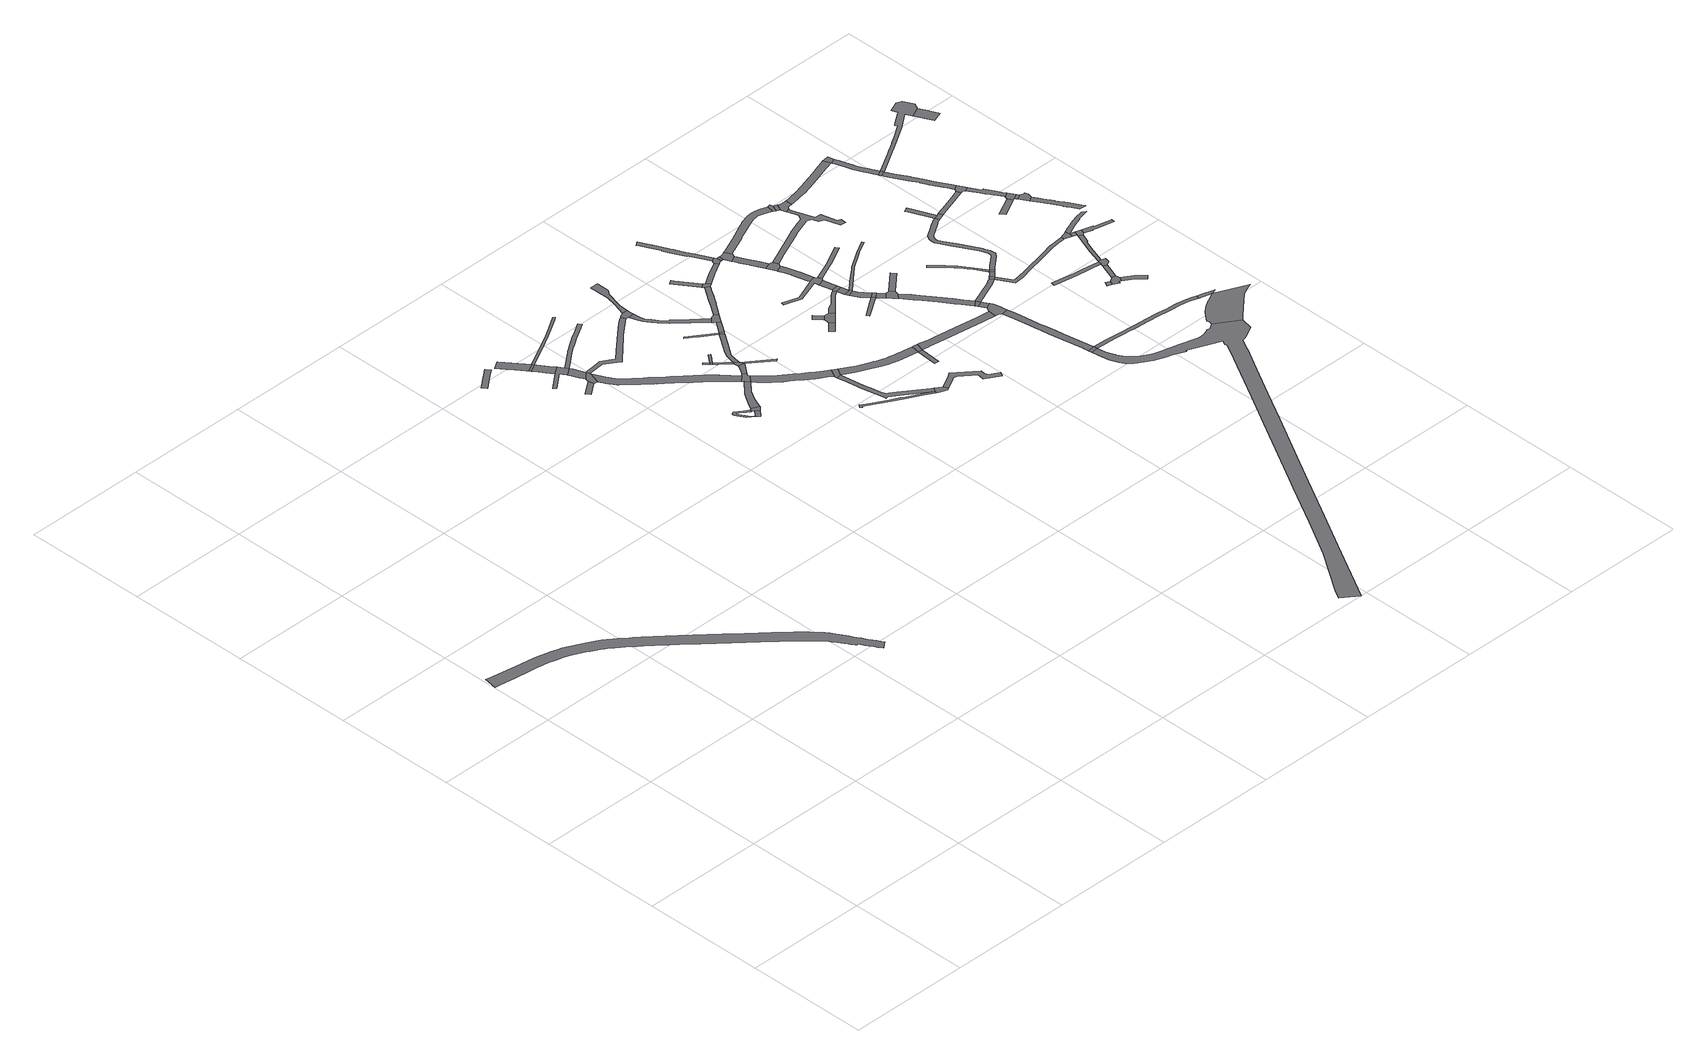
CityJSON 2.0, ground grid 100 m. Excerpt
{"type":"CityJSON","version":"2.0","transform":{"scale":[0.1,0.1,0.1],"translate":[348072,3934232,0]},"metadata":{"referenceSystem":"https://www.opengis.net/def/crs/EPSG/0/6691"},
"CityObjects":{
"road1":{"type":"Road","attributes":{"function":"3","RoadStructureAttribute.sectionType":"1"},"geometry":[{"type":"MultiSurface","lod":"1","boundaries":[[[0,1,2,3,4,5,6,7,8,9,10,11,12,13,14,15,16,17,18,19,20,21,22,23,24,25,26,27,28,29,30,31,32,33,34,35,36,37,38,39,40,41,42,43,44,45,46,47,48,49,50,51,52,53,54,55,56,57,58,59,60,61,62,63,64,65,66,67,68,69,70,71,72,73,74,75,76,77,78,79,80,81,82,83,84,85,86,87,88,89,90,91,92,93,94,95,96,97,98,99,100,101,102,103,104,105,106,107,108,109,110,111,112,113,114,115,116,117,118,119,120,121,122,123,124,125,126,127,128,129,130,131,132,133,134,135,136,137,138,139,140,141,142,143,144,145,146,147,148,149,150,151,152,153,154,155,156,157,158,159,160,161,162,163,164,165,166,167,168,169,170]]]}]},
"road2":{"type":"Road","attributes":{"RoadStructureAttribute.sectionType":"1"},"geometry":[{"type":"MultiSurface","lod":"1","boundaries":[[[171,172,173,174,175,176]]]}]},
"road3":{"type":"Road","attributes":{"RoadStructureAttribute.sectionType":"1"},"geometry":[{"type":"MultiSurface","lod":"1","boundaries":[[[177,178,179,180,181,182,183,184]]]}]},
"road4":{"type":"Road","geometry":[{"type":"MultiSurface","lod":"1","boundaries":[[[185,186,187,188]]]}]},
"road5":{"type":"Road","geometry":[{"type":"MultiSurface","lod":"1","boundaries":[[[189,190,191,192,193,194,195,196,197]]]}]},
"road6":{"type":"Road","geometry":[{"type":"MultiSurface","lod":"1","boundaries":[[[198,177,184,199]]]}]},
"road7":{"type":"Road","attributes":{"RoadStructureAttribute.sectionType":"1"},"geometry":[{"type":"MultiSurface","lod":"1","boundaries":[[[200,201,191,190,202,203,198,199]]]}]},
"road8":{"type":"Road","geometry":[{"type":"MultiSurface","lod":"1","boundaries":[[[204,205,206,207,208,209,210,211,212,213,196,195]]]}]},
"road9":{"type":"Road","geometry":[{"type":"MultiSurface","lod":"1","boundaries":[[[214,215,212,211,185,188]]]}]},
"road10":{"type":"Road","attributes":{"RoadStructureAttribute.sectionType":"1"},"geometry":[{"type":"MultiSurface","lod":"1","boundaries":[[[216,217,218,219,220,221,222,223,224,225,226,227,228,229,230,231,232,233,234,235,236,237,238]]]}]},
"road11":{"type":"Road","attributes":{"RoadStructureAttribute.sectionType":"1"},"geometry":[{"type":"MultiSurface","lod":"1","boundaries":[[[239,240,228,241,242,243]]]}]},
"road12":{"type":"Road","attributes":{"RoadStructureAttribute.sectionType":"1"},"geometry":[{"type":"MultiSurface","lod":"1","boundaries":[[[198,244,245,246,247,248,249,250,251,252,253,177]]]}]},
"road13":{"type":"Road","geometry":[{"type":"MultiSurface","lod":"1","boundaries":[[[239,243,254,255,256,216,238]]]}]},
"road14":{"type":"Road","attributes":{"RoadStructureAttribute.sectionType":"1"},"geometry":[{"type":"MultiSurface","lod":"1","boundaries":[[[214,257,258,259,260,261,262,263,264,265,266,267,268,269,270,271,272,273,274,275,276,277,278,279,280,281,282,283,284,285,286,287,288,289,290,291,292,293,294,295,296,297,298,299,300,301,302,303,215]]]}]},
"road15":{"type":"Road","attributes":{"RoadStructureAttribute.sectionType":"1"},"geometry":[{"type":"MultiSurface","lod":"1","boundaries":[[[196,304,305,306,307,308,309,310,311,312,313,314,315,316,317,318,319,320,321,322,323,324,325,326,327,197]]]}]},
"road16":{"type":"Road","attributes":{"RoadStructureAttribute.sectionType":"1"},"geometry":[{"type":"MultiSurface","lod":"1","boundaries":[[[328,329,330,331,332,255,254,333,334,335,336]]]}]},
"road17":{"type":"Road","attributes":{"RoadStructureAttribute.sectionType":"1"},"geometry":[{"type":"MultiSurface","lod":"1","boundaries":[[[337,338,339,340,341,342,343,344,345,212,215,346,347,348,349,350,351,352,353,354,355,356]]]}]},
"road18":{"type":"Road","geometry":[{"type":"MultiSurface","lod":"1","boundaries":[[[284,328,336,357,358,359,360,285]]]}]},
"road19":{"type":"Road","attributes":{"RoadStructureAttribute.sectionType":"1"},"geometry":[{"type":"MultiSurface","lod":"1","boundaries":[[[361,362,363,364]]]}]},
"road20":{"type":"Road","geometry":[{"type":"MultiSurface","lod":"1","boundaries":[[[361,364,365,366,367]]]}]},
"road21":{"type":"Road","attributes":{"RoadStructureAttribute.sectionType":"1"},"geometry":[{"type":"MultiSurface","lod":"1","boundaries":[[[368,369,370,367,366,371,372,373,374]]]}]},
"road22":{"type":"Road","geometry":[{"type":"MultiSurface","lod":"1","boundaries":[[[375,376,377,378,379,361,367]]]}]},
"road23":{"type":"Road","geometry":[{"type":"MultiSurface","lod":"1","boundaries":[[[380,381,360,359,382,383]]]}]},
"road24":{"type":"Road","geometry":[{"type":"MultiSurface","lod":"1","boundaries":[[[383,382,384,368,374]]]}]},
"road25":{"type":"Road","attributes":{"RoadStructureAttribute.sectionType":"1"},"geometry":[{"type":"MultiSurface","lod":"1","boundaries":[[[385,386,387,388,389,390,391,392,393,394,357,336,395,396,397,398,399,400,401,402,403,404,405,406,407,408,409,410,411,412]]]}]},
"road26":{"type":"Road","attributes":{"RoadStructureAttribute.sectionType":"1"},"geometry":[{"type":"MultiSurface","lod":"1","boundaries":[[[413,414,384,382]]]}]},
"road27":{"type":"Road","geometry":[{"type":"MultiSurface","lod":"1","boundaries":[[[355,415,416,417,418,419,420,421,422,423,356]]]}]},
"road28":{"type":"Road","attributes":{"RoadStructureAttribute.sectionType":"1"},"geometry":[{"type":"MultiSurface","lod":"1","boundaries":[[[384,424,425,426,427,428,429,430,431,432,433,368]]]}]},
"road29":{"type":"Road","attributes":{"RoadStructureAttribute.sectionType":"1"},"geometry":[{"type":"MultiSurface","lod":"1","boundaries":[[[434,435,436,437,438,439,440,441,442,443,444,445,446,447,448,449]]]}]},
"road30":{"type":"Road","attributes":{"RoadStructureAttribute.sectionType":"1"},"geometry":[{"type":"MultiSurface","lod":"1","boundaries":[[[450,451,452,453,454,430,455]]]}]},
"road31":{"type":"Road","geometry":[{"type":"MultiSurface","lod":"1","boundaries":[[[456,457,458,412,411]]]}]},
"road32":{"type":"Road","attributes":{"RoadStructureAttribute.sectionType":"1"},"geometry":[{"type":"MultiSurface","lod":"1","boundaries":[[[459,460,461,462,463,464,465,466,467,417,416,468,469,470,471,472,473,474,475]]]}]},
"road33":{"type":"Road","attributes":{"RoadStructureAttribute.sectionType":"1"},"geometry":[{"type":"MultiSurface","lod":"1","boundaries":[[[476,477,478,420,419,479,480,481,482,483,484,485,486,487]]]}]},
"road34":{"type":"Road","geometry":[{"type":"MultiSurface","lod":"1","boundaries":[[[430,429,488,489,455]]]}]},
"road35":{"type":"Road","attributes":{"RoadStructureAttribute.sectionType":"1"},"geometry":[{"type":"MultiSurface","lod":"1","boundaries":[[[489,490,491,492,493,494,495,496,497,498,455]]]}]},
"road36":{"type":"Road","geometry":[{"type":"MultiSurface","lod":"1","boundaries":[[[496,495,499,500,501,459,475]]]}]},
"road37":{"type":"Road","geometry":[{"type":"MultiSurface","lod":"1","boundaries":[[[449,448,502,503,504,505,506]]]}]},
"road38":{"type":"Road","attributes":{"RoadStructureAttribute.sectionType":"1"},"geometry":[{"type":"MultiSurface","lod":"1","boundaries":[[[507,508,509,510,511,512,457,513,514,515,516,517,518,519,520,521,522,523,524,525,526,527,528,529,530,531,532,533,534,535,536,458,457,456,537,538,539,540,541,542,543,449,506]]]}]},
"road39":{"type":"Road","attributes":{"RoadStructureAttribute.sectionType":"1"},"geometry":[{"type":"MultiSurface","lod":"1","boundaries":[[[544,545,546,547,548,501,500,549,550,551,552,553,554,555,556,557]]]}]},
"road40":{"type":"Road","attributes":{"RoadStructureAttribute.sectionType":"1"},"geometry":[{"type":"MultiSurface","lod":"1","boundaries":[[[504,558,559,560,561,562,563,564,565,566,567,568,569,505]]]}]},
"road41":{"type":"Road","attributes":{"RoadStructureAttribute.sectionType":"1"},"geometry":[{"type":"MultiSurface","lod":"1","boundaries":[[[570,571,572,573,574,575]]]}]},
"road42":{"type":"Road","attributes":{"RoadStructureAttribute.sectionType":"1"},"geometry":[{"type":"MultiSurface","lod":"1","boundaries":[[[576,577,578,579]]]}]},
"road43":{"type":"Road","geometry":[{"type":"MultiSurface","lod":"1","boundaries":[[[580,581,582,575,574,544,557]]]}]},
"road44":{"type":"Road","geometry":[{"type":"MultiSurface","lod":"1","boundaries":[[[583,584,585,586]]]}]},
"road45":{"type":"Road","geometry":[{"type":"MultiSurface","lod":"1","boundaries":[[[587,588,589,590,522,521,591]]]}]},
"road46":{"type":"Road","geometry":[{"type":"MultiSurface","lod":"1","boundaries":[[[585,592,576,579,593,594,586]]]}]},
"road47":{"type":"Road","attributes":{"RoadStructureAttribute.sectionType":"1"},"geometry":[{"type":"MultiSurface","lod":"1","boundaries":[[[595,596,597,598,599,582,581]]]}]},
"road48":{"type":"Road","attributes":{"function":"3","RoadStructureAttribute.sectionType":"7"},"geometry":[{"type":"MultiSurface","lod":"1","boundaries":[[[600,601,602,603,604,605,606,607,608,609,610,611,612,613,614,615,616,617,618,619,620,621,622,623,624,625,626,627,628,629,630,631,632,633,634,635,636,637,638,639,640,641,642,643,644,645,646,647,648,649,650,651,652,653,654,655,656,657,658,659,660,661,662,663,664,665,666,667,668,669,670,671,600,672,673,674,675,676,677,678,679,680,681,682,683,684,685,686,687,688,689,690,691,692,693,694,695,696,697,698,699,700,701,702,703,704,705]]]}]},
"road49":{"type":"Road","attributes":{"RoadStructureAttribute.sectionType":"1"},"geometry":[{"type":"MultiSurface","lod":"1","boundaries":[[[706,707,708,709,710,711,712,713,714,715,716,717,718,719,720,721,722,723,724,725,726,727,728,729,730]]]}]},
"road50":{"type":"Road","geometry":[{"type":"MultiSurface","lod":"1","boundaries":[[[731,732,733,734,735,736,737,738,739,740,741,742,743,744,745]]]}]},
"road51":{"type":"Road","attributes":{"RoadStructureAttribute.sectionType":"1"},"geometry":[{"type":"MultiSurface","lod":"1","boundaries":[[[746,747,748,749,750,751,752,753,754,755,594,593,756,757,749,758]]]}]},
"road52":{"type":"Road","geometry":[{"type":"MultiSurface","lod":"1","boundaries":[[[759,760,761,762,763,715,714,764,597,596]]]}]},
"road53":{"type":"Road","attributes":{"RoadStructureAttribute.sectionType":"1"},"geometry":[{"type":"MultiSurface","lod":"1","boundaries":[[[765,766,763,762,767]]]}]},
"road54":{"type":"Road","attributes":{"RoadStructureAttribute.sectionType":"1"},"geometry":[{"type":"MultiSurface","lod":"1","boundaries":[[[768,769,770,771,772,587,591,521,773,774,591,775,776,777,778,779,780,781,782]]]}]},
"road55":{"type":"Road","geometry":[{"type":"MultiSurface","lod":"1","boundaries":[[[783,784,785,786,787,788]]]}]},
"road56":{"type":"Road","geometry":[{"type":"MultiSurface","lod":"1","boundaries":[[[789,790,791,792,765,767,793,794]]]}]},
"road57":{"type":"Road","attributes":{"RoadStructureAttribute.sectionType":"1"},"geometry":[{"type":"MultiSurface","lod":"1","boundaries":[[[793,795,796,797,798,799,800,801,802,803,804,805,794]]]}]},
"road58":{"type":"Road","geometry":[{"type":"MultiSurface","lod":"1","boundaries":[[[749,748,806,807,750]]]}]},
"road59":{"type":"Road","geometry":[{"type":"MultiSurface","lod":"1","boundaries":[[[808,809,810,746,758]]]}]},
"road60":{"type":"Road","attributes":{"RoadStructureAttribute.sectionType":"1"},"geometry":[{"type":"MultiSurface","lod":"1","boundaries":[[[739,738,807,806]]]}]},
"road61":{"type":"Road","geometry":[{"type":"MultiSurface","lod":"1","boundaries":[[[811,812,813,814,801,800]]]}]},
"road62":{"type":"Road","attributes":{"RoadStructureAttribute.sectionType":"1"},"geometry":[{"type":"MultiSurface","lod":"1","boundaries":[[[744,815,816,817,818,819,812,811,820,821,822,823,824,745]]]}]},
"road63":{"type":"Road","attributes":{"RoadStructureAttribute.sectionType":"1"},"geometry":[{"type":"MultiSurface","lod":"1","boundaries":[[[825,826,827,809,808,828,829,830,831,783]]]}]},
"road64":{"type":"Road","geometry":[{"type":"MultiSurface","lod":"1","boundaries":[[[832,833,825,783,788]]]}]},
"road65":{"type":"Road","attributes":{"RoadStructureAttribute.sectionType":"1"},"geometry":[{"type":"MultiSurface","lod":"1","boundaries":[[[834,835,836,832,788]]]}]},
"road66":{"type":"Road","geometry":[{"type":"MultiSurface","lod":"1","boundaries":[[[837,838,839,836,835,840,841]]]}]},
"road67":{"type":"Road","attributes":{"RoadStructureAttribute.sectionType":"1"},"geometry":[{"type":"MultiSurface","lod":"1","boundaries":[[[842,843,844,845,846,847,848,849,850,851,852,853,854,855,856,857,858,859,860,861,837,841]]]}]},
"road68":{"type":"Road","geometry":[{"type":"MultiSurface","lod":"1","boundaries":[[[862,863,601,600,705]]]}]},
"road69":{"type":"Road","attributes":{"RoadStructureAttribute.sectionType":"1"},"geometry":[{"type":"MultiSurface","lod":"1","boundaries":[[[864,865,866,867,868,869,870,871,742,741]]]}]},
"road70":{"type":"Road","geometry":[{"type":"MultiSurface","lod":"1","boundaries":[[[838,872,873,839]]]}]},
"road71":{"type":"Road","attributes":{"RoadStructureAttribute.sectionType":"1"},"geometry":[{"type":"MultiSurface","lod":"1","boundaries":[[[874,875,876,877,878,879,880,881,882,883,884,885,886,863,862,887,888,889,890,891,892,893,894,895,896]]]}]},
"road72":{"type":"Road","attributes":{"RoadStructureAttribute.sectionType":"1"},"geometry":[{"type":"MultiSurface","lod":"1","boundaries":[[[897,898,899,900,901,902,903,904,905,906,907,908,746,810]]]}]},
"road73":{"type":"Road","attributes":{"RoadStructureAttribute.sectionType":"1"},"geometry":[{"type":"MultiSurface","lod":"1","boundaries":[[[909,910,911,912,913,914,915,916,917,918,919,920,790,789,921,922,923,924,925,926,927,928,929,930,931,932,933,934,935,936,937,938,939,940,941]]]}]},
"road74":{"type":"Road","geometry":[{"type":"MultiSurface","lod":"1","boundaries":[[[942,943,853,852]]]}]},
"road75":{"type":"Road","geometry":[{"type":"MultiSurface","lod":"1","boundaries":[[[781,944,945,946,947,948,949,950,951,952,896,895,953,954,955,956,957,782]]]}]},
"road76":{"type":"Road","attributes":{"RoadStructureAttribute.sectionType":"1"},"geometry":[{"type":"MultiSurface","lod":"1","boundaries":[[[958,943,942,957,956]]]}]},
"road77":{"type":"Road","geometry":[{"type":"MultiSurface","lod":"1","boundaries":[[[959,960,961,962,963,964,965,966,814,813,967,968,969,970,971,972,973,974,975,976,977,978,979,980,981]]]}]},
"road78":{"type":"Road","attributes":{"RoadStructureAttribute.sectionType":"1"},"geometry":[{"type":"MultiSurface","lod":"1","boundaries":[[[982,983,984,985,986,853,943,987,988,989]]]}]},
"road79":{"type":"Road","attributes":{"RoadStructureAttribute.sectionType":"1"},"geometry":[{"type":"MultiSurface","lod":"1","boundaries":[[[990,991,992,993,994,995,996,997,998,999,1000,1001,1002]]]}]},
"road80":{"type":"Road","geometry":[{"type":"MultiSurface","lod":"1","boundaries":[[[1003,941,940,1004,1005]]]}]},
"road81":{"type":"Road","geometry":[{"type":"MultiSurface","lod":"1","boundaries":[[[1006,1007,982,989]]]}]},
"road82":{"type":"Road","attributes":{"RoadStructureAttribute.sectionType":"1"},"geometry":[{"type":"MultiSurface","lod":"1","boundaries":[[[1008,1005,1004,1009]]]}]},
"road83":{"type":"Road","attributes":{"RoadStructureAttribute.sectionType":"1"},"geometry":[{"type":"MultiSurface","lod":"1","boundaries":[[[1010,1011,1012,1013,1014,1007,1006]]]}]},
"road84":{"type":"Road","geometry":[{"type":"MultiSurface","lod":"1","boundaries":[[[959,981,1015,1016,1017,1018,1019,1020,1021,1022,1008,1009]]]}]},
"road85":{"type":"Road","geometry":[{"type":"MultiSurface","lod":"1","boundaries":[[[1012,1011,1023,990,1002]]]}]},
"road86":{"type":"Road","attributes":{"RoadStructureAttribute.sectionType":"1"},"geometry":[{"type":"MultiSurface","lod":"1","boundaries":[[[1023,1024,1025,1026,1027,1028,1029,1030,1031,1032,1033,1034,1035,1036,1037,1038,1039,1040,1041,1042,1043,1044,1045,1046,1047,1048,1049,1050,1051,1052,1053,1054,1055,1056,1057,1058,1059,1060,1061,1062,1063,1064,990]]]}]},
"road87":{"type":"Road","attributes":{"RoadStructureAttribute.sectionType":"1"},"geometry":[{"type":"MultiSurface","lod":"1","boundaries":[[[1065,1066,1067,1068,1069,1070,1071,1072,1073,1074,1075,1076,1077,1078,1079,1080,1081,1082,1083,1084,1085,1086,1087,1088,1089,1090,1006,989]]]}]},
"road88":{"type":"Road","attributes":{"RoadStructureAttribute.sectionType":"1"},"geometry":[{"type":"MultiSurface","lod":"1","boundaries":[[[1091,1092,1093,1094,1095,1096,1097,1098,1099]]]}]},
"road89":{"type":"Road","geometry":[{"type":"MultiSurface","lod":"1","boundaries":[[[1100,1101,1102,1103]]]}]},
"road90":{"type":"Road","attributes":{"RoadStructureAttribute.sectionType":"1"},"geometry":[{"type":"MultiSurface","lod":"1","boundaries":[[[1017,1104,1105,1106,1107,1108,1109,1110,1111,1112,1113,1114,1115,1116,1117,1118,1119,1120,1121,1122,1123,1018]]]}]},
"road91":{"type":"Road","geometry":[{"type":"MultiSurface","lod":"1","boundaries":[[[1102,1124,1125,1126,1127,1128,1129,1130,1131,1132,1103]]]}]},
"road92":{"type":"Road","attributes":{"RoadStructureAttribute.sectionType":"1"},"geometry":[{"type":"MultiSurface","lod":"1","boundaries":[[[1133,1134,1135,1136,1044,1137]]]}]},
"road93":{"type":"Road","geometry":[{"type":"MultiSurface","lod":"1","boundaries":[[[1138,1137,1044,1043,1139,1140,1141]]]}]},
"road94":{"type":"Road","attributes":{"RoadStructureAttribute.sectionType":"1"},"geometry":[{"type":"MultiSurface","lod":"1","boundaries":[[[1130,1142,1143,1144,1145,1131]]]}]},
"road95":{"type":"Road","attributes":{"RoadStructureAttribute.sectionType":"1"},"geometry":[{"type":"MultiSurface","lod":"1","boundaries":[[[1146,1147,1148,1149,1150,1151,1152,1129,1128]]]}]},
"road96":{"type":"Road","geometry":[{"type":"MultiSurface","lod":"1","boundaries":[[[651,1153,1154,1155,1156,1157,1158,1159,1160,1161,1162,1163,1164,1165,1166,1167,652]]]}]},
"road97":{"type":"Road","geometry":[{"type":"MultiSurface","lod":"1","boundaries":[[[1091,1099,1168,1145,1144,1169,1170,1171,1172]]]}]},
"road98":{"type":"Road","attributes":{"RoadStructureAttribute.sectionType":"6"},"geometry":[{"type":"MultiSurface","lod":"1","boundaries":[[[690,1173,1174,1158,1175,1176,1177,691]]]}]},
"road99":{"type":"Road","attributes":{"RoadStructureAttribute.sectionType":"1"},"geometry":[{"type":"MultiSurface","lod":"1","boundaries":[[[1140,1178,1179,1180,1181,1182,1183,1184,1141]]]}]},
"road100":{"type":"Road","attributes":{"RoadStructureAttribute.sectionType":"1"},"geometry":[{"type":"MultiSurface","lod":"1","boundaries":[[[1171,1185,1186,1187,1188,1189,1190,1191,1192,1193,1194,1195,1172]]]}]},
"road101":{"type":"Road","geometry":[{"type":"MultiSurface","lod":"1","boundaries":[[[1196,1115,1114,1197,1198]]]}]},
"road102":{"type":"Road","geometry":[{"type":"MultiSurface","lod":"1","boundaries":[[[1078,1199,1200,1201,1202,1203,1204,1079]]]}]},
"road103":{"type":"Road","attributes":{"RoadStructureAttribute.sectionType":"1"},"geometry":[{"type":"MultiSurface","lod":"1","boundaries":[[[1205,1206,1207,1208,1209,1210,1211,1212,1198,1197,1213,1214,1215,1216,1217,1218,1219,1220,1221,1222]]]}]},
"road104":{"type":"Road","geometry":[{"type":"MultiSurface","lod":"1","boundaries":[[[1223,1222,1221,1224,1225]]]}]},
"road105":{"type":"Road","attributes":{"RoadStructureAttribute.sectionType":"1"},"geometry":[{"type":"MultiSurface","lod":"1","boundaries":[[[1226,1227,1200,1199,1228]]]}]},
"road106":{"type":"Road","geometry":[{"type":"MultiSurface","lod":"1","boundaries":[[[1192,1191,1229,1230,1231,1226,1228]]]}]},
"road107":{"type":"Road","attributes":{"RoadStructureAttribute.sectionType":"1"},"geometry":[{"type":"MultiSurface","lod":"1","boundaries":[[[1232,1233,1234,1235,1236,1237,1238,1239,1240,1241,1242,1243,1244,1245,1246,1247,1248,1249,1250,1251,1252,1253,1254,1255,1256,1223,1225]]]}]},
"road108":{"type":"Road","geometry":[{"type":"MultiSurface","lod":"1","boundaries":[[[1257,1258,1259,1260]]]}]},
"road109":{"type":"Road","geometry":[{"type":"MultiSurface","lod":"1","boundaries":[[[1261,1262,1263,1264,1248,1247,1181,1180]]]}]},
"road110":{"type":"Road","attributes":{"RoadStructureAttribute.sectionType":"1"},"geometry":[{"type":"MultiSurface","lod":"1","boundaries":[[[1265,1266,1267,1268,1269,1270,1201,1200,1271,1272,1273,1274,1275,1276,1277]]]}]},
"road111":{"type":"Road","attributes":{"RoadStructureAttribute.sectionType":"1"},"geometry":[{"type":"MultiSurface","lod":"1","boundaries":[[[1278,1279,1280,1281,1282,1283,1284,1285,1286,1287,1263,1262,1288,1289,1290,1291,1292,1293]]]}]},
"road112":{"type":"Road","attributes":{"RoadStructureAttribute.sectionType":"1"},"geometry":[{"type":"MultiSurface","lod":"1","boundaries":[[[1230,1294,1295,1296,1297,1298,1299,1300,1301,1302,1303,1304,1231]]]}]},
"road113":{"type":"Road","geometry":[{"type":"MultiSurface","lod":"1","boundaries":[[[1305,1278,1293,1260,1259,1306]]]}]},
"road114":{"type":"Road","attributes":{"RoadStructureAttribute.sectionType":"1"},"geometry":[{"type":"MultiSurface","lod":"1","boundaries":[[[1307,1308,1309,1305,1306]]]}]},
"road115":{"type":"Road","geometry":[{"type":"MultiSurface","lod":"1","boundaries":[[[1310,1311,1312,1313,1309,1308,1314,1315,1316,1317]]]}]},
"road116":{"type":"Road","attributes":{"RoadStructureAttribute.sectionType":"1"},"geometry":[{"type":"MultiSurface","lod":"1","boundaries":[[[1318,1319,1320,1321,1322,1323,1324,1325,1326,1327,1328,1329,1330,1316,1315,1331,1332,1333,1334,1335,1336,1337,1338,1339]]]}]},
"road117":{"type":"Road","attributes":{"RoadStructureAttribute.sectionType":"1"},"geometry":[{"type":"MultiSurface","lod":"1","boundaries":[[[1340,1341,1342,1343,1344,1345,1346,1347,1348,1349,1350,1351,1352,1353,1354,1355,1356,1357,1358,1222,1223,1359,1360,1361,1362,1363,1364,1365,1366,1367,1368]]]}]},
"road118":{"type":"Road","geometry":[{"type":"MultiSurface","lod":"1","boundaries":[[[1369,1370,1371,1372,1340,1368]]]}]}
},
"vertices":[
[51,3512,0],[98,3506,0],[139,3501,0],[179,3495,0],[219,3490,0],[260,3485,0],[313,3478,0],[365,3471,0],[417,3464,0],[469,3453,0],[506,3444,0],[543,3434,0],[579,3423,0],[615,3410,0],[644,3398,0],[674,3385,0],[703,3370,0],[732,3356,0],[763,3340,0],[794,3324,0],[824,3307,0],[853,3290,0],[882,3270,0],[910,3248,0],[938,3226,0],[967,3203,0],[998,3177,0],[1030,3151,0],[1061,3124,0],[1092,3098,0],[1123,3071,0],[1153,3045,0],[1183,3018,0],[1197,3006,0],[1213,2992,0],[1250,2959,0],[1282,2929,0],[1287,2925,0],[1323,2892,0],[1360,2858,0],[1398,2823,0],[1437,2788,0],[1449,2777,0],[1475,2753,0],[1514,2718,0],[1550,2684,0],[1587,2650,0],[1624,2616,0],[1654,2588,0],[1661,2582,0],[1694,2553,0],[1727,2523,0],[1760,2494,0],[1793,2464,0],[1818,2439,0],[1820,2437,0],[1825,2433,0],[1857,2402,0],[1888,2371,0],[1920,2339,0],[1936,2323,0],[1952,2307,0],[1967,2291,0],[1981,2274,0],[1991,2261,0],[2000,2247,0],[2010,2233,0],[2011,2231,0],[2017,2223,0],[2020,2219,0],[2034,2197,0],[2044,2183,0],[2048,2176,0],[2062,2155,0],[2076,2134,0],[2085,2119,0],[2086,2116,0],[2094,2104,0],[2103,2089,0],[2108,2080,0],[2118,2087,0],[2129,2067,0],[2145,2040,0],[2160,2014,0],[2176,1986,0],[2192,1959,0],[2211,1928,0],[2212,1927,0],[2267,1970,0],[2252,1995,0],[2236,2022,0],[2221,2048,0],[2205,2075,0],[2190,2102,0],[2182,2117,0],[2177,2125,0],[2164,2147,0],[2151,2169,0],[2151,2170,0],[2138,2193,0],[2127,2214,0],[2115,2235,0],[2103,2257,0],[2091,2277,0],[2080,2294,0],[2070,2310,0],[2058,2327,0],[2047,2343,0],[2044,2345,0],[2031,2362,0],[2014,2381,0],[1997,2399,0],[1980,2418,0],[1956,2443,0],[1931,2468,0],[1906,2493,0],[1881,2517,0],[1861,2537,0],[1847,2549,0],[1827,2568,0],[1822,2572,0],[1820,2574,0],[1807,2586,0],[1794,2598,0],[1760,2627,0],[1728,2656,0],[1691,2690,0],[1655,2723,0],[1618,2757,0],[1581,2791,0],[1543,2827,0],[1504,2862,0],[1466,2897,0],[1427,2932,0],[1391,2966,0],[1354,2999,0],[1317,3033,0],[1280,3066,0],[1250,3093,0],[1219,3120,0],[1188,3147,0],[1158,3173,0],[1126,3201,0],[1094,3228,0],[1080,3239,0],[1062,3255,0],[1029,3281,0],[1001,3304,0],[972,3327,0],[940,3351,0],[907,3374,0],[874,3394,0],[841,3412,0],[809,3429,0],[777,3445,0],[747,3460,0],[716,3475,0],[684,3490,0],[651,3503,0],[611,3517,0],[571,3530,0],[531,3541,0],[490,3551,0],[435,3562,0],[379,3570,0],[370,3571,0],[350,3575,0],[316,3581,0],[59,3623,0],[26,3629,0],[6,3517,0],
[2453,6052,0],[2359,5978,0],[2387,5943,0],[2493,6027,0],[2552,6072,0],[2525,6108,0],
[2790,5917,0],[2647,6106,0],[2581,6068,0],[2632,5999,0],[2640,5988,0],[2667,5953,0],[2717,5889,0],[2725,5880,0],
[2930,5506,0],[2813,5418,0],[2838,5384,0],[2942,5463,0],
[2921,5735,0],[2896,5770,0],[2832,5728,0],[2703,5623,0],[2720,5602,0],[2848,5706,0],[2880,5660,0],[2942,5702,0],[2927,5728,0],
[2801,5902,0],[2735,5866,0],
[2751,5843,0],[2796,5780,0],[2861,5820,0],[2809,5891,0],
[2887,5648,0],[2891,5641,0],[2895,5632,0],[2896,5630,0],[2917,5574,0],[2919,5572,0],[2930,5554,0],[2937,5535,0],[2992,5590,0],[2955,5681,0],
[2973,5454,0],[3004,5557,0],
[3485,4480,0],[3447,4507,0],[3420,4528,0],[3399,4540,0],[3388,4545,0],[3379,4545,0],[3375,4545,0],[3366,4538,0],[3364,4526,0],[3367,4515,0],[3374,4497,0],[3408,4438,0],[3459,4403,0],[3425,4448,0],[3392,4506,0],[3386,4521,0],[3390,4522,0],[3402,4516,0],[3409,4511,0],[3446,4484,0],[3475,4462,0],[3476,4461,0],[3479,4461,0],
[3501,4454,0],[3469,4415,0],[3487,4380,0],[3488,4382,0],[3530,4431,0],
[2979,5997,0],[3102,6063,0],[3190,6117,0],[3264,6162,0],[3286,6175,0],[3272,6189,0],[3166,6123,0],[3093,6078,0],[3036,6048,0],[2967,6011,0],
[3561,4461,0],[3501,4493,0],[3497,4485,0],
[2991,5415,0],[2998,5403,0],[2999,5402,0],[3001,5399,0],[3042,5336,0],[3050,5324,0],[3119,5261,0],[3150,5234,0],[3159,5225,0],[3160,5224,0],[3183,5205,0],[3234,5160,0],[3246,5149,0],[3246,5148,0],[3283,5116,0],[3333,5071,0],[3334,5070,0],[3391,5019,0],[3432,4984,0],[3448,4970,0],[3480,4941,0],[3481,4941,0],[3481,4940,0],[3518,4907,0],[3522,4904,0],[3568,4859,0],[3638,4792,0],[3671,4754,0],[3719,4795,0],[3616,4913,0],[3579,4954,0],[3547,4983,0],[3523,5004,0],[3488,5034,0],[3382,5126,0],[3370,5138,0],[3364,5142,0],[3345,5159,0],[3252,5241,0],[3227,5262,0],[3105,5368,0],[3098,5375,0],[3094,5378,0],[3070,5419,0],[3059,5438,0],[3047,5457,0],[3006,5551,0],
[2947,5706,0],[2950,5708,0],[2970,5724,0],[3079,5810,0],[3092,5821,0],[3117,5838,0],[3136,5850,0],[3197,5892,0],[3213,5902,0],[3286,5944,0],[3295,5948,0],[3360,5990,0],[3344,6015,0],[3279,5974,0],[3272,5970,0],[3197,5928,0],[3180,5917,0],[3119,5875,0],[3097,5861,0],[3074,5845,0],[3060,5834,0],[2943,5741,0],[2932,5732,0],[2929,5730,0],
[3684,4739,0],[3591,4639,0],[3566,4599,0],[3516,4521,0],[3502,4495,0],[3562,4464,0],[3596,4553,0],[3640,4626,0],[3715,4705,0],
[3580,5841,0],[3548,5819,0],[3458,5739,0],[3313,5610,0],[3245,5550,0],[3222,5563,0],[3165,5594,0],[3146,5605,0],[3113,5602,0],[3136,5571,0],[3220,5516,0],[3223,5514,0],[3245,5501,0],[3253,5496,0],[3261,5503,0],[3283,5524,0],[3341,5578,0],[3471,5699,0],[3623,5824,0],[3602,5855,0],
[3757,4756,0],[3747,4767,0],[3764,4790,0],[3737,4811,0],
[3670,5057,0],[3634,5092,0],[3622,5078,0],[3655,5043,0],
[3660,5038,0],[3666,5031,0],[3681,5045,0],
[3787,4952,0],[3703,5019,0],[3703,5020,0],[3690,5005,0],[3696,5001,0],[3756,4951,0],[3782,4929,0],
[3710,5079,0],[3744,5119,0],[3727,5129,0],[3710,5107,0],[3690,5082,0],
[3781,4884,0],[3755,4836,0],[3832,4880,0],[3784,4892,0],
[3818,4915,0],
[4199,4405,0],[4158,4429,0],[4090,4479,0],[4080,4486,0],[4072,4492,0],[4009,4538,0],[3997,4546,0],[3990,4551,0],[3984,4556,0],[3865,4644,0],[3744,4669,0],[3814,4597,0],[3868,4548,0],[3869,4547,0],[3876,4542,0],[3910,4518,0],[3969,4475,0],[3983,4465,0],[3992,4458,0],[4052,4414,0],[4054,4412,0],[4069,4401,0],[4074,4398,0],[4144,4355,0],[4145,4354,0],[4154,4347,0],[4165,4340,0],[4202,4403,0],
[4010,4744,0],[4027,4756,0],
[3633,5821,0],[3643,5818,0],[3694,5822,0],[3692,5851,0],[3692,5881,0],[3648,5880,0],[3624,5870,0],[3622,5869,0],[3610,5861,0],
[3822,4934,0],[3835,5012,0],[3866,5057,0],[3881,5079,0],[3965,5199,0],[3976,5215,0],[3944,5237,0],[3852,5103,0],[3830,5070,0],[3807,5021,0],
[4459,3764,0],[4348,3823,0],[4316,3841,0],[4228,3889,0],[4102,3959,0],[4053,3987,0],[4036,3963,0],[4052,3950,0],[4059,3961,0],[4092,3941,0],[4219,3872,0],[4308,3823,0],[4339,3806,0],[4450,3747,0],[4523,3705,0],[4533,3722,0],
[3755,5391,0],[3740,5377,0],[3768,5357,0],[3787,5345,0],[3832,5314,0],[3956,5250,0],
[4169,4312,0],[4206,4322,0],[4240,4381,0],
[4036,5407,0],[3926,5499,0],[3821,5597,0],[3813,5589,0],[3762,5649,0],[3733,5690,0],[3722,5705,0],[3708,5730,0],[3699,5759,0],[3666,5745,0],[3680,5715,0],[3696,5689,0],[3714,5663,0],[3737,5630,0],[3792,5566,0],[3898,5467,0],[4002,5370,0],
[3697,6239,0],[3700,6076,0],[3676,5983,0],[3692,5897,0],[3694,5940,0],[3696,5951,0],[3702,5976,0],[3732,6091,0],[3736,6097,0],[3762,6136,0],[3762,6237,0],[3761,6241,0],
[3981,5223,0],[3988,5232,0],
[4022,5281,0],[4031,5294,0],[4032,5295,0],[4033,5297,0],[4042,5310,0],[4054,5327,0],[4029,5345,0],[4018,5332,0],[4007,5317,0],
[4062,5338,0],[4103,5397,0],[4075,5417,0],
[4541,3695,0],[4604,3673,0],[4625,3685,0],[4607,3719,0],[4556,3755,0],
[4540,3766,0],[4343,3904,0],[4274,3953,0],[4259,3999,0],[4249,4046,0],[4234,4122,0],[4294,4270,0],[4339,4249,0],[4408,4217,0],[4427,4209,0],[4470,4191,0],[4521,4169,0],[4595,4148,0],[4599,4147,0],[4770,4122,0],[4782,4192,0],[4712,4202,0],[4687,4206,0],[4663,4209,0],[4639,4214,0],[4616,4219,0],[4592,4224,0],[4568,4230,0],[4545,4237,0],[4522,4244,0],[4499,4252,0],[4497,4253,0],[4476,4261,0],[4454,4269,0],[4358,4312,0],[4182,4220,0],[4195,4134,0],[4197,4116,0],[4238,3922,0],[4240,3908,0],[4260,3912,0],[4327,3866,0],
[4252,5683,0],[4168,5559,0],[4137,5510,0],[4119,5482,0],[4116,5477,0],[4134,5441,0],[4177,5503,0],[4181,5501,0],[4205,5537,0],[4219,5558,0],[4228,5573,0],[4265,5631,0],[4271,5639,0],[4287,5663,0],
[4710,3730,0],[4729,3741,0],[4759,3739,0],[4877,3644,0],[4867,3588,0],[4985,3519,0],[5005,3553,0],[4932,3596,0],[4915,3627,0],[4921,3660,0],[4749,3799,0],[4716,3780,0],
[4156,5890,0],[4145,5905,0],[4129,5894,0],[4113,5882,0],[4241,5698,0],[4273,5721,0],
[4571,4793,0],[4501,4725,0],[4533,4692,0],[4602,4761,0],
[4289,5665,0],[4313,5680,0],[4292,5713,0],
[4548,4932,0],[4515,4901,0],[4572,4839,0],[4605,4870,0],
[4824,4186,0],[4815,4187,0],[4804,4189,0],[4793,4191,0],[4806,4118,0],
[4578,4833,0],[4680,4837,0],[4648,4869,0],
[4409,5741,0],[4512,5799,0],[4494,5831,0],[4387,5771,0],[4333,5737,0],
[5666,3273,0],[5609,3265,0],[5617,3207,0],[5621,3177,0],[5627,3142,0],[5631,3120,0],[5659,3052,0],[5682,3016,0],[5686,3010,0],[5692,3005,0],[5724,2974,0],[5748,2957,0],[5804,2921,0],[5843,2898,0],[5936,2863,0],[5976,2849,0],[6075,2807,0],[6078,2821,0],[6105,2810,0],[6260,2746,0],[6336,2712,0],[6314,2677,0],[6325,2671,0],[6318,2656,0],[6255,2534,0],[6248,2522,0],[6030,2139,0],[5868,1856,0],[5543,1285,0],[5492,1198,0],[5292,845,0],[5109,526,0],[4866,171,0],[4824,95,0],[4949,0,0],[5244,519,0],[5414,818,0],[5654,1240,0],[5788,1476,0],[5981,1814,0],[6130,2077,0],[6269,2320,0],[6385,2524,0],[6390,2533,0],[6441,2633,0],[6447,2629,0],[6455,2627,0],[6467,2628,0],[6477,2633,0],[6484,2636,0],[6578,2686,0],[6600,2785,0],[6420,2905,0],[6378,2877,0],[6347,2880,0],[6342,2877,0],[6330,2871,0],[6303,2861,0],[6270,2857,0],[6241,2862,0],[6093,2900,0],[5957,2933,0],[5902,2951,0],[5861,2972,0],[5853,2976,0],[5818,2999,0],[5780,3028,0],[5729,3089,0],[5705,3128,0],[5703,3133,0],[5695,3149,0],[5676,3202,0],[5759,3267,0],[5763,3266,0],[5861,3259,0],[5933,3252,0],[5947,3251,0],[6010,3245,0],[6099,3239,0],[6101,3239,0],[6133,3236,0],[6225,3228,0],[6233,3227,0],[6236,3227,0],[6300,3220,0],[6327,3217,0],[6344,3215,0],[6411,3209,0],[6488,3196,0],[6539,3183,0],[6563,3175,0],[6572,3204,0],[6548,3211,0],[6494,3225,0],[6415,3239,0],[6347,3245,0],[6333,3246,0],[6244,3256,0],[6236,3257,0],[6134,3266,0],[6101,3269,0],[6012,3275,0],[5911,3284,0],[5863,3289,0],[5765,3296,0],[5668,3303,0],
[4267,6345,0],[4303,6270,0],[4343,6189,0],[4339,6184,0],[4352,6157,0],[4365,6131,0],[4420,6019,0],[4423,6020,0],[4502,5858,0],[4536,5875,0],[4520,5906,0],[4475,5998,0],[4445,6059,0],[4424,6101,0],[4405,6141,0],[4402,6147,0],[4400,6150,0],[4388,6175,0],[4384,6183,0],[4381,6189,0],[4340,6280,0],[4314,6332,0],[4308,6346,0],[4293,6378,0],[4261,6355,0],
[4802,5207,0],[4632,5140,0],[4502,5181,0],[4497,5158,0],[4632,5113,0],[4791,5169,0],[4821,5180,0],[4828,5147,0],[4883,5159,0],[4891,5175,0],[4897,5178,0],[4883,5207,0],[4869,5218,0],[4866,5228,0],[4813,5211,0],
[4932,4953,0],[4924,4982,0],[4916,5016,0],[4861,5003,0],[4846,5029,0],[4836,5023,0],[4800,4998,0],[4731,4928,0],[4723,4924,0],[4686,4906,0],[4705,4862,0],[4820,4975,0],[4877,4939,0],
[4523,5805,0],[4527,5807,0],[4538,5812,0],[4551,5813,0],[4546,5855,0],[4499,5847,0],
[4568,5856,0],[4561,5856,0],[4568,5815,0],
[5334,4109,0],[5147,4135,0],[4961,4162,0],[4917,4168,0],[4850,4183,0],[4756,3950,0],[4792,3947,0],[4839,4113,0],[4851,4112,0],[4874,4109,0],[4905,4104,0],[5045,4084,0],[5326,4044,0],[5435,4033,0],[5442,4098,0],
[4979,4787,0],[4932,4754,0],[4810,4667,0],[4815,4661,0],[4825,4647,0],[5000,4764,0],
[4658,5818,0],[4628,5867,0],[4607,5858,0],[4588,5856,0],[4595,5760,0],[4645,5785,0],
[4606,5736,0],[4624,5700,0],[4652,5642,0],[4657,5633,0],[4694,5553,0],[4703,5535,0],[4755,5559,0],[4752,5565,0],[4725,5623,0],[4716,5642,0],[4682,5710,0],
[4909,5046,0],[4854,5033,0],
[4890,4910,0],[4942,4934,0],[4946,4938,0],
[4738,5457,0],[4792,5481,0],[4803,5509,0],[4784,5550,0],
[4864,5237,0],[4839,5340,0],[4832,5367,0],[4813,5435,0],[4797,5470,0],[4741,5450,0],[4759,5405,0],[4772,5368,0],[4778,5351,0],[4808,5230,0],
[5020,4823,0],[4984,4864,0],[4959,4899,0],[4907,4874,0],[4929,4842,0],[4969,4797,0],[4977,4789,0],
[5041,4800,0],[5031,4811,0],
[5006,4757,0],[5047,4710,0],[5085,4750,0],
[5140,4685,0],[5143,4716,0],[5114,4750,0],[5079,4672,0],[5102,4645,0],
[5126,4615,0],[5168,4559,0],[5170,4558,0],[5183,4540,0],[5270,4420,0],[5271,4418,0],[5319,4350,0],[5335,4327,0],[5342,4317,0],[5346,4312,0],[5414,4210,0],[5455,4247,0],[5408,4318,0],[5367,4380,0],[5366,4382,0],[5280,4501,0],[5233,4567,0],[5198,4615,0],[5194,4620,0],[5193,4622,0],
[5662,3303,0],[5605,3295,0],
[4979,5215,0],[5057,5250,0],[5095,5270,0],[5223,5339,0],[5209,5365,0],[5081,5297,0],[5043,5277,0],[4966,5242,0],
[5299,4853,0],[5270,4887,0],
[5492,3971,0],[5494,3960,0],[5508,3881,0],[5513,3851,0],[5535,3711,0],[5538,3696,0],[5551,3617,0],[5558,3576,0],[5597,3345,0],[5599,3336,0],[5599,3335,0],[5600,3330,0],[5601,3319,0],[5661,3309,0],[5659,3319,0],[5628,3503,0],[5619,3554,0],[5608,3618,0],[5590,3717,0],[5589,3723,0],[5553,3956,0],[5541,4020,0],[5485,4009,0],
[5137,5106,0],[5138,5107,0],[5140,5108,0],[5254,5184,0],[5285,5203,0],[5390,5258,0],[5381,5275,0],[5267,5213,0],[5129,5123,0],[5110,5105,0],[5004,5016,0],[4997,5010,0],
[5145,6038,0],[5110,6047,0],[5093,6049,0],[5067,6048,0],[5033,6044,0],[4979,6027,0],[4971,6024,0],[4970,6024,0],[4869,5977,0],[4782,5936,0],[4661,5881,0],[4644,5874,0],[4673,5825,0],[4695,5835,0],[4750,5858,0],[4756,5861,0],[4757,5861,0],[4828,5894,0],[4829,5895,0],[4836,5898,0],[4837,5899,0],[4907,5931,0],[4913,5934,0],[4975,5961,0],[4995,5969,0],[5012,5975,0],[5042,5986,0],[5069,5992,0],[5087,5994,0],[5111,5989,0],[5145,5978,0],[5196,5955,0],[5210,6017,0],
[5427,4188,0],[5475,4215,0],
[5453,4031,0],[5457,4031,0],[5462,4029,0],[5466,4028,0],[5470,4026,0],[5473,4023,0],[5477,4021,0],[5480,4017,0],[5482,4014,0],[5534,4056,0],[5532,4085,0],[5517,4139,0],[5507,4159,0],[5457,4134,0],
[5496,4180,0],
[5262,5885,0],[5268,5867,0],[5291,5798,0],[5269,5757,0],[5234,5745,0],[5130,5707,0],[5068,5679,0],[4914,5609,0],[4898,5553,0],[5101,5644,0],[5147,5665,0],[5284,5715,0],[5322,5704,0],[5340,5651,0],[5378,5633,0],[5418,5517,0],[5462,5508,0],[5464,5554,0],[5439,5569,0],[5404,5696,0],[5355,5701,0],[5297,5874,0],[5290,5895,0],
[5700,4355,0],[5699,4354,0],[5686,4347,0],[5654,4329,0],[5568,4293,0],[5602,4268,0],[5672,4297,0],[5723,4326,0],
[5776,4425,0],[5719,4520,0],[5667,4594,0],[5650,4615,0],[5595,4682,0],[5507,4769,0],[5492,4755,0],[5579,4670,0],[5626,4613,0],[5650,4583,0],[5680,4541,0],[5706,4505,0],[5759,4415,0],
[5237,6024,0],[5218,5945,0],[5243,6000,0],
[5745,4344,0],[5722,4373,0],
[5272,5987,0],[5246,5932,0],
[5772,4370,0],[5787,4385,0],[5762,4410,0],[5754,4402,0],[5736,4384,0],
[5307,5916,0],[5316,5915,0],[5347,5921,0],[5343,5976,0],[5341,5976,0],[5325,5975,0],[5299,5977,0],[5288,5979,0],
[5801,4399,0],
[5824,4420,0],[5915,4497,0],[5944,4531,0],[5940,4553,0],[5935,4577,0],[5923,4611,0],[5915,4631,0],[5911,4639,0],[5908,4646,0],[5828,4799,0],[5780,4885,0],[5765,4918,0],[5764,4935,0],[5767,4954,0],[5780,4973,0],[5792,4981,0],[5798,4985,0],[5898,5050,0],[5908,5057,0],[5941,5073,0],[5926,5105,0],[5895,5092,0],[5889,5088,0],[5853,5065,0],[5808,5036,0],[5783,5021,0],[5772,5014,0],[5767,5010,0],[5751,4998,0],[5732,4967,0],[5728,4937,0],[5728,4910,0],[5748,4873,0],[5783,4807,0],[5873,4641,0],[5881,4626,0],[5888,4614,0],[5908,4563,0],[5904,4533,0],[5894,4525,0],[5804,4452,0],
[5756,4268,0],[5798,4193,0],[5840,4197,0],[5873,4201,0],[5917,4210,0],[5941,4216,0],[6149,4264,0],[6164,4268,0],[6169,4269,0],[6266,4292,0],[6273,4293,0],[6351,4304,0],[6355,4304,0],[6389,4309,0],[6388,4335,0],[6344,4331,0],[6295,4325,0],[6268,4321,0],[6170,4297,0],[6121,4285,0],[5998,4258,0],[5951,4246,0],[5932,4242,0],[5873,4231,0],[5870,4231,0],[5815,4222,0],
[6371,3955,0],[6230,3974,0],[6159,3984,0],[6098,3993,0],[5972,4016,0],[5967,3986,0],[6093,3963,0],[6158,3954,0],[6365,3925,0],
[6236,3759,0],[6219,3722,0],[6255,3707,0],[6271,3744,0],
[5379,5925,0],[5485,5943,0],[5504,5947,0],[5553,5960,0],[5622,5977,0],[5622,5980,0],[5660,5991,0],[5665,5993,0],[5690,6001,0],[5802,6036,0],[5872,6057,0],[5848,6113,0],[5654,6050,0],[5635,6044,0],[5585,6029,0],[5544,6017,0],[5537,6015,0],[5468,5996,0],[5399,5984,0],[5376,5979,0],
[6275,3698,0],[6274,3697,0],[6307,3680,0],[6312,3700,0],[6325,3691,0],[6351,3728,0],[6340,3756,0],[6308,3767,0],[6306,3761,0],
[5888,5297,0],[5876,5327,0],[5839,5311,0],[5849,5288,0],[5963,5120,0],
[5984,5128,0],[5950,5077,0],[5996,5094,0],[5986,5129,0],
[6366,3827,0],[6366,3829,0],[6388,3889,0],[6356,3901,0],
[6410,3639,0],[6463,3584,0],[6471,3576,0],[6489,3594,0],[6499,3605,0],[6486,3618,0],[6435,3670,0],
[6637,2819,0],[6700,2876,0],[6817,2983,0],[6867,3006,0],[6927,3033,0],[6667,3144,0],[6620,3120,0],[6579,3102,0],[6539,3077,0],[6514,3057,0],[6483,3030,0],[6436,2975,0],[6434,2973,0],[6419,2952,0],[6424,2929,0],
[6364,3922,0],[6421,3908,0],[6433,3945,0],[6399,3956,0],[6374,3964,0],
[6605,3162,0],[6666,3144,0],[6711,3162,0],[6709,3163,0],[6614,3191,0],
[6015,5100,0],[6188,5155,0],[6260,5180,0],[6247,5216,0],[6177,5189,0],[6082,5159,0],[5991,5130,0],
[6435,4064,0],[6438,4073,0],[6463,4140,0],[6473,4166,0],[6476,4174,0],[6485,4172,0],[6514,4248,0],[6480,4261,0],[6448,4176,0],[6413,4082,0],[6410,4073,0],
[5902,6121,0],[5873,6058,0],[5917,6071,0],
[6448,4289,0],[6458,4322,0],[6449,4356,0],[6441,4352,0],[6429,4348,0],[6415,4344,0],
[6017,5805,0],[6003,5832,0],[5996,5847,0],[5991,5855,0],[5968,5914,0],[5958,5942,0],[5941,5995,0],[5927,6038,0],[5876,6048,0],[5883,6027,0],[5897,5981,0],[5907,5955,0],[5925,5898,0],[5949,5840,0],[5972,5793,0],[5994,5747,0],[6003,5730,0],[6045,5750,0],
[6056,5724,0],[6007,5721,0],[6012,5710,0],
[6497,4310,0],[6484,4314,0],[6487,4277,0],
[6531,4257,0],[6532,4257,0],[6544,4295,0],
[6024,5688,0],[6040,5657,0],[6096,5551,0],[6104,5536,0],[6144,5467,0],[6147,5463,0],[6142,5460,0],[6167,5411,0],[6172,5402,0],[6184,5378,0],[6189,5370,0],[6191,5364,0],[6212,5325,0],[6220,5310,0],[6226,5300,0],[6257,5241,0],[6298,5263,0],[6280,5295,0],[6239,5370,0],[6237,5374,0],[6190,5468,0],[6183,5483,0],[6148,5552,0],[6143,5562,0],[6088,5664,0],
[6276,4825,0],[6305,4788,0],[6457,4867,0],[6435,4905,0],
[6277,5186,0],[6299,5176,0],[6335,5196,0],[6318,5226,0],
[6691,4437,0],[6626,4424,0],[6585,4411,0],[6553,4399,0],[6526,4390,0],[6495,4376,0],[6472,4328,0],[6540,4358,0],[6586,4375,0],[6619,4386,0],[6618,4391,0],[6624,4392,0],[6720,4417,0],
[6481,4956,0],[6464,4985,0],[6464,4986,0],[6457,4998,0],[6438,5031,0],[6408,5085,0],[6398,5102,0],[6395,5101,0],[6390,5098,0],[6385,5106,0],[6354,5086,0],[6372,5055,0],[6375,5050,0],[6378,5045,0],[6442,4937,0],[6443,4934,0],
[6597,4237,0],[6598,4241,0],[6631,4231,0],[6683,4220,0],[6765,4201,0],[6771,4200,0],[6777,4227,0],[6771,4228,0],[6674,4251,0],[6636,4260,0],[6635,4267,0],
[6514,4898,0],[6474,4876,0],
[6482,4863,0],[6487,4854,0],[6526,4876,0],
[6568,4868,0],[6563,4865,0],[6557,4867,0],[6545,4871,0],[6508,4818,0],[6529,4782,0],[6568,4805,0],[6579,4843,0],
[6761,4469,0],[6746,4496,0],[6700,4580,0],[6688,4601,0],[6687,4602,0],[6685,4605,0],[6682,4610,0],[6653,4658,0],[6652,4660,0],[6638,4684,0],[6634,4692,0],[6610,4733,0],[6592,4765,0],[6582,4690,0],[6650,4573,0],[6650,4572,0],[6661,4553,0],[6666,4544,0],[6668,4541,0],[6668,4540,0],[6707,4473,0],[6763,4466,0],
[6732,6070,0],[6733,6071,0],[6752,6116,0],[6714,6198,0],[6669,6216,0],[6585,6180,0],[6600,6144,0],[6605,6132,0],[6597,6126,0],[6491,6050,0],[6486,6046,0],[6485,6045,0],[6493,6025,0],[6388,5957,0],[6329,5919,0],[6329,5918,0],[6249,5871,0],[6219,5853,0],[6051,5753,0],[6180,5799,0],[6341,5896,0],[6446,5959,0],[6449,5961,0],[6485,5983,0],[6496,5991,0],[6500,5994,0],[6625,6087,0],[6629,6078,0],[6650,6033,0],
[6715,5888,0],[6801,5917,0],[6767,5992,0],[6763,6002,0]
]}
